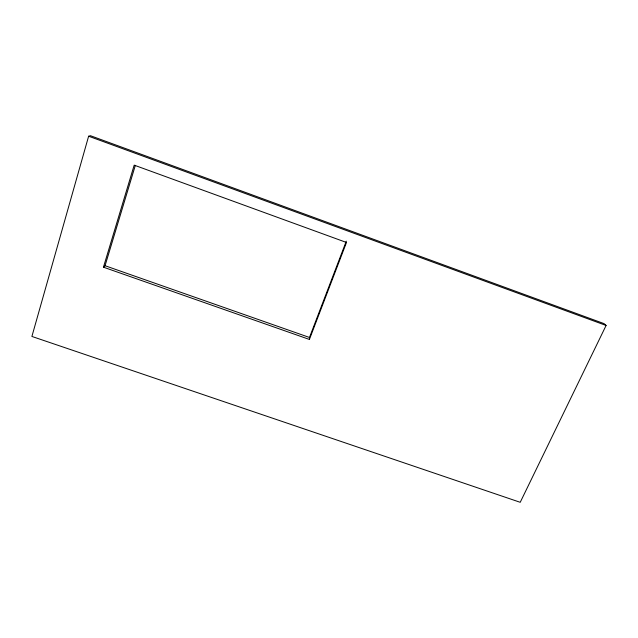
<?xml version="1.0" encoding="UTF-8"?>
<svg xmlns="http://www.w3.org/2000/svg" width="638" height="638" viewBox="0 0 638 638"><rect width="100%" height="100%" fill="white"/><g stroke="black" fill="none" stroke-linecap="round" stroke-linejoin="round"><path stroke-width="0.96" d="M309.406 339.432L346.482 242.472L134.195 165.146L103.452 267.186L309.406 339.432L309.486 337.47L346.282 241.18M88.626 136.221L31.9 336.449L520.225 502.305L606.1 325.468L604.019 323.602L90.421 135.695L88.626 136.221L606.1 325.468M103.452 267.186L105.055 265.711L135.336 165.354M105.055 265.711L309.486 337.47"/></g></svg>
